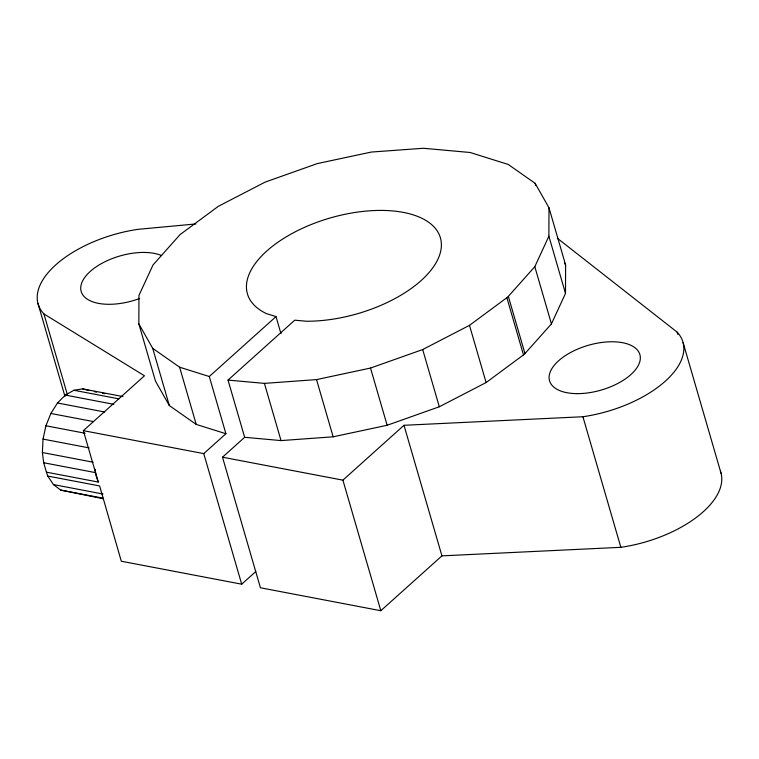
<?xml version="1.0" encoding="UTF-8"?>
<svg xmlns="http://www.w3.org/2000/svg" width="759" height="759" viewBox="0 0 759 759"><rect width="100%" height="100%" fill="white"/><g stroke="black" fill="none" stroke-linecap="round" stroke-linejoin="round"><path stroke-width="1.14" d="M122.967 396.568L82.617 388.874L73.917 390.268L65.34 395.078L57.475 402.991L50.853 413.465L45.929 425.78L43.035 439.1L42.381 452.525L43.69 462.753L46.422 472.164L98.29 482.06L83.357 430.657L203.754 453.616L225.916 433.721L196.23 424.414L169.333 405.553L155.462 381.075L138.84 323.865L138.944 295.431L153.014 264.976L180.092 234.578L218.336 206.315L265.138 182.103L317.309 163.593L371.293 152.056L423.408 148.271L470.115 152.493L508.207 164.437L535.114 183.298L548.985 207.776L565.607 264.986L565.502 293.42L551.432 323.875L524.355 354.273L486.111 382.545L439.309 406.758L387.137 425.268L333.154 436.804L281.029 440.59L244.654 437.298L222.501 457.193L260.432 587.77L380.828 610.729L441.937 555.863L620.853 547.315A91.877 45.521 -16.2 0 0 720.405 471.197M565.502 293.42L548.88 236.22L548.985 207.776M244.654 437.298L228.032 380.088L264.417 383.38L316.531 379.595L370.515 368.058L422.687 349.548L469.489 325.336L507.733 297.073L534.81 266.675L548.88 236.22M83.357 430.657L144.466 375.781L43.927 313.941A91.877 45.521 -16.2 0 1 138.147 229.322L195.936 223.943M138.84 323.865L152.711 348.353L179.617 367.204L209.294 376.521L276.001 316.607L280.963 333.675M228.032 380.088L294.739 320.184L306.437 321.237A100.473 49.781 -16.2 0 0 441.292 247.244A100.473 49.781 -16.2 0 0 314.776 223.118A100.473 49.781 -16.2 0 0 266.466 313.619L276.001 316.607M222.501 457.193L342.897 480.153L403.997 425.287L582.912 416.738A91.877 45.521 -16.2 0 0 677.132 332.129L557.391 238.279M46.422 472.164L47.77 476.064L99.638 485.95L121.298 561.233L241.694 584.193L255.774 571.555M94.315 391.672L96.621 392.109M102.38 393.209L104.685 393.646M73.917 390.268L118.878 398.836M65.34 395.078L113.755 404.31M57.475 402.991L104.742 412.004M50.853 413.465L93.509 421.596M45.929 425.78L85.122 433.256M43.035 439.1L89.154 447.895M42.381 452.525L93.101 462.203M43.69 462.753L95.558 472.639M47.77 476.064L53.453 484.574L103.015 494.024M53.453 484.574L60.654 490.077L103.309 498.217M103.471 498.805L60.654 490.077M82.617 388.874L88.794 390.477M564.449 262.946L565.607 264.986M98.29 482.06L95.862 475.02L95.122 469.233M683.109 342.679L721.05 473.255M677.132 332.129L677.796 334.396M535.114 183.298L535.769 185.538M582.912 416.738L620.853 547.315M534.81 266.675L551.432 323.875M508.34 296.389L524.962 353.59M506.87 297.708L523.492 354.908M469.489 325.336L486.111 382.545M422.687 349.548L439.309 406.758M403.997 425.287L441.937 555.863M370.515 368.058L387.137 425.268M316.531 379.595L333.154 436.804M342.897 480.153L380.828 610.729M264.417 383.38L281.029 440.59M209.294 376.521L225.916 433.721M179.617 367.204L196.23 424.414M203.754 453.616L241.694 584.193M152.711 348.353L169.333 405.553M43.927 313.941L67.352 394.557M37.95 303.382L64.999 396.492M139.647 298.477A47.03 23.301 -16.2 0 1 84.79 297.205A47.03 23.301 -16.2 0 1 102.294 263.126A47.03 23.301 -16.2 0 1 161.676 255.584M577.172 393.636A47.03 23.301 -16.2 0 0 639.96 354.889A47.03 23.301 -16.2 0 0 567.011 354.567A47.03 23.301 -16.2 0 0 577.172 393.636"/></g></svg>
